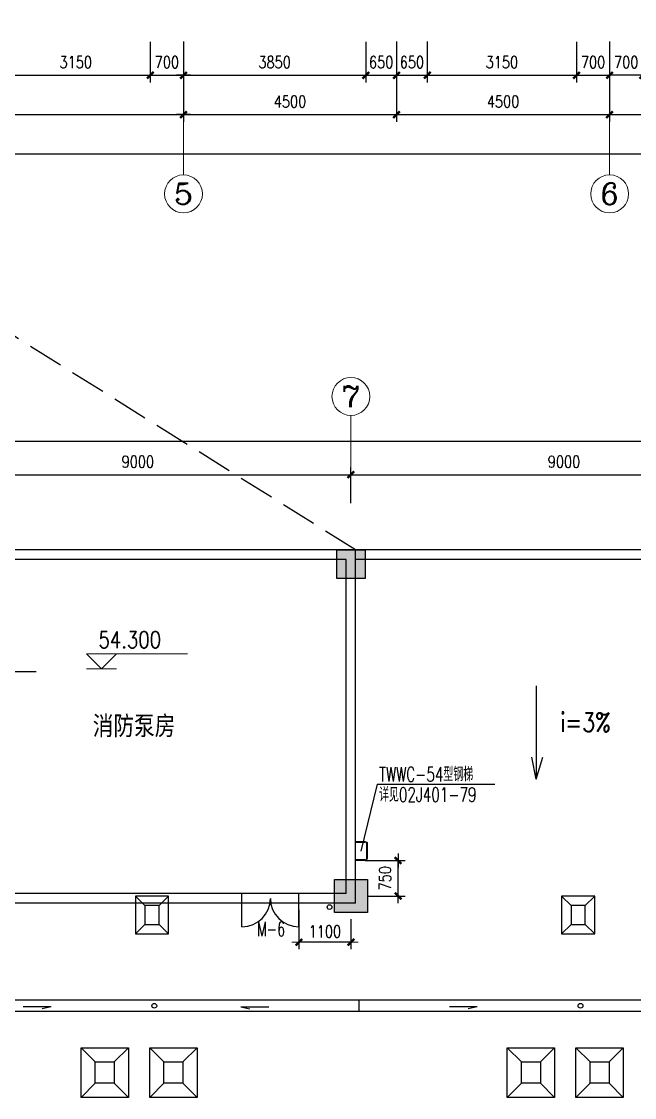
# Model space of a CAD drawing. Extents: x -357449 to -117302, y 127569 to 244935.
# Drawn here: x -181487 to -168542, y 183800 to 206499 of the extents above; entities that cross this region are included whole.
import ezdxf
from ezdxf.enums import TextEntityAlignment as Align

# ---------------------------------------------------------------- set-up
doc = ezdxf.new("R2010")
doc.units = 0
doc.header["$MEASUREMENT"] = 0
doc.linetypes.add('DASH', pattern=[0.35, 0.25, -0.1])
doc.layers.get('0').update_dxf_attribs({"linetype": 'CONTINUOUS'})
doc.layers.get('DEFPOINTS').update_dxf_attribs({"linetype": 'CONTINUOUS'})
doc.layers.add('AXIS', color=3, linetype='CONTINUOUS', lineweight=9)
for name, color, linetype in [('COLUMN', 4, 'CONTINUOUS'), ('DIM', 7, 'CONTINUOUS'), ('F', 31, 'CONTINUOUS'), ('ROOF', 4, 'CONTINUOUS'), ('WALL', 1, 'CONTINUOUS'), ('WIN', 4, 'CONTINUOUS'), ('WINDOW', 4, 'CONTINUOUS'), ('WINDOWS', 4, 'CONTINUOUS'), ('阳台', 4, 'CONTINUOUS')]:
    doc.layers.add(name, color=color, linetype=linetype)
doc.styles.add('CHINA', font='SimSun.ttf', dxfattribs={"width": 0.85, "height": 150})
doc.styles.add('COMPLEX', font='COMPLEX.shx')
doc.styles.add('CT', font='txt', dxfattribs={"width": 0.8, "bigfont": 'FS.SHX'})
doc.styles.add('DIM_FONT', font='SIMPLEX.shx', dxfattribs={"width": 0.8})
doc.styles.add('FS', font='txt.shx', dxfattribs={"width": 0.66, "height": 150, "bigfont": 'fs.shx'})
doc.styles.get("Standard").update_dxf_attribs({"font": 'txt.shx', "width": 0.8, "height": 525, "bigfont": 'h1.shx'})
doc.dimstyles.new('DIMN-200', dxfattribs={"dimtxt": 300, "dimasz": 1, "dimexe": 250, "dimexo": 0, "dimgap": 150, "dimtad": 1, "dimdec": 0, "dimdsep": 46, "dimtxsty": 'DIM_FONT', "dimblk": '_DIMX', "dimcen": 2.5, "dimclrd": 256, "dimclre": 256, "dimclrt": 4, "dimadec": 0, "dimazin": 0, "dimtfac": 1, "dimtdec": 0, "dimtix": 1, "dimtmove": 2, "dimatfit": 3, "dimldrblk": '_DIMX', "dimfxl": 0, "dimtolj": 1, "dimtzin": 0, "dimarcsym": 0})
doc.dimstyles.get("Standard").update_dxf_attribs({"dimtxt": 375, "dimasz": 1, "dimexe": 150, "dimexo": 0, "dimgap": 200, "dimtad": 1, "dimdec": 0, "dimzin": 0, "dimdsep": 46, "dimtxsty": 'DIM_FONT', "dimblk1": '_DIMX', "dimblk2": '_DIMX', "dimsah": 1, "dimcen": 200, "dimclrd": 256, "dimclre": 256, "dimclrt": 4, "dimadec": 0, "dimazin": 0, "dimtfac": 1, "dimtdec": 0, "dimtix": 1, "dimtmove": 2, "dimatfit": 3, "dimldrblk": '_DIMX', "dimfxl": 0, "dimtolj": 1, "dimtzin": 0, "dimarcsym": 0})

# ---------------------------------------------------------------- blocks, each defined once
blk = doc.blocks.new('_DIMX')
blk.add_line((-150, 0), (150, 0))
at = {"const_width": 50}
blk.add_lwpolyline([(-70, -70), (70, 70)], dxfattribs=at)
blk = doc.blocks.new('*D727')
at = {"layer": 'AXIS', "lineweight": -2}
for p, q in [((-173567, 206071), (-173567, 204384)), ((-169067, 206075), (-169067, 204384)), ((-173566, 204534), (-169068, 204534))]:
    blk.add_line(p, q, dxfattribs=at)
at = {"layer": 'DEFPOINTS', "color": 0}
for p in [(-173567, 206071), (-169067, 206075), (-169067, 204534)]:
    blk.add_point(p, dxfattribs=at)
at = {"layer": 'AXIS', "lineweight": -2, "rotation": 180}
blk.add_blockref('_DIMX', (-173567, 204534), dxfattribs=at)
at = {"layer": 'AXIS', "lineweight": -2}
blk.add_blockref('_DIMX', (-169067, 204534), dxfattribs=at)
at = {"layer": 'AXIS', "color": 4, "insert": (-171317, 204809), "char_height": 250, "attachment_point": 5, "style": 'DIM_FONT'}
blk.add_mtext('\\A1;4500', dxfattribs=at)
blk = doc.blocks.new('A$C51D429E8')
at = {"layer": 'WINDOW'}
for p, q in [((300, 750), (0, 1050)), ((700, 750), (1000, 1050)), ((300, 300), (0, 0)), ((700, 300), (1000, 0))]:
    blk.add_line(p, q, dxfattribs=at)
for points in [[(0, 1050), (1000, 1050), (1000, 0), (0, 0)], [(300, 750), (700, 750), (700, 300), (300, 300)]]:
    blk.add_lwpolyline(points, close=True, dxfattribs=at)
blk = doc.blocks.new('A$C01856CDB')
at = {"layer": 'WIN'}
for q in [(588, 47), (189, 0)]:
    blk.add_line((0, 47), q, dxfattribs=at)
blk = doc.blocks.new('A$C445D01A8')
at = {"layer": 'WINDOW'}
blk.add_blockref('A$C01856CDB', (0, 0), dxfattribs=at)
blk = doc.blocks.new('A$C7CBA57F5')
at = {"layer": 'AXIS'}
for p, q in [((318, 0), (0, 318)), ((0, 318), (2136, 318)), ((318, 0), (636, 318)), ((636, 318), (318, 0)), ((0, 0), (636, 0))]:
    blk.add_line(p, q, dxfattribs=at)
blk = doc.blocks.new('*D1569')
at = {"layer": 'AXIS', "lineweight": -2}
for p, q in [((-187067, 206075), (-187067, 204384)), ((-178067, 206075), (-178067, 204384)), ((-187066, 204534), (-178068, 204534))]:
    blk.add_line(p, q, dxfattribs=at)
at = {"layer": 'DEFPOINTS', "color": 0}
for p in [(-187067, 206075), (-178067, 206075), (-178067, 204534)]:
    blk.add_point(p, dxfattribs=at)
at = {"layer": 'AXIS', "lineweight": -2, "rotation": 180}
blk.add_blockref('_DIMX', (-187067, 204534), dxfattribs=at)
at = {"layer": 'AXIS', "lineweight": -2}
blk.add_blockref('_DIMX', (-178067, 204534), dxfattribs=at)
at = {"layer": 'AXIS', "color": 4, "insert": (-182567, 204809), "char_height": 250, "attachment_point": 5, "style": 'DIM_FONT'}
blk.add_mtext('\\A1;9000', dxfattribs=at)
blk = doc.blocks.new('*D1585')
at = {"layer": 'AXIS', "lineweight": -2}
for p, q in [((-178767, 206071), (-178767, 205215)), ((-178067, 206071), (-178067, 205215)), ((-178768, 205365), (-178769, 205365)), ((-178767, 205365), (-178067, 205365)), ((-178066, 205365), (-178065, 205365))]:
    blk.add_line(p, q, dxfattribs=at)
at = {"layer": 'DEFPOINTS', "color": 0}
for p in [(-178767, 206071), (-178067, 206071), (-178067, 205365)]:
    blk.add_point(p, dxfattribs=at)
at = {"layer": 'AXIS', "lineweight": -2}
blk.add_blockref('_DIMX', (-178767, 205365), dxfattribs=at)
at = {"layer": 'AXIS', "lineweight": -2, "rotation": 180}
blk.add_blockref('_DIMX', (-178067, 205365), dxfattribs=at)
at = {"layer": 'AXIS', "color": 4, "insert": (-178417, 205640), "char_height": 250, "attachment_point": 5, "style": 'DIM_FONT'}
blk.add_mtext('\\A1;700', dxfattribs=at)
blk = doc.blocks.new('*D1269')
at = {"layer": 'AXIS', "lineweight": -2}
for p, q in [((-175630, 187759), (-175630, 186926)), ((-174530, 187559), (-174530, 186926)), ((-174531, 187076), (-175629, 187076))]:
    blk.add_line(p, q, dxfattribs=at)
at = {"layer": 'DEFPOINTS', "color": 0}
for p in [(-175630, 187759), (-174530, 187559), (-175630, 187076)]:
    blk.add_point(p, dxfattribs=at)
at = {"layer": 'AXIS', "lineweight": -2, "rotation": 180}
blk.add_blockref('_DIMX', (-175630, 187076), dxfattribs=at)
at = {"layer": 'AXIS', "lineweight": -2}
blk.add_blockref('_DIMX', (-174530, 187076), dxfattribs=at)
at = {"layer": 'AXIS', "color": 4, "insert": (-175080, 187301), "char_height": 250, "attachment_point": 5, "style": 'DIM_FONT'}
blk.add_mtext('\\A1;1100', dxfattribs=at)
blk = doc.blocks.new('*D1560')
at = {"layer": 'AXIS', "lineweight": -2}
for p, q in [((-169067, 206075), (-169067, 204384)), ((-160067, 206075), (-160067, 204384)), ((-169066, 204534), (-160068, 204534))]:
    blk.add_line(p, q, dxfattribs=at)
at = {"layer": 'DEFPOINTS', "color": 0}
for p in [(-169067, 206075), (-160067, 206075), (-160067, 204534)]:
    blk.add_point(p, dxfattribs=at)
at = {"layer": 'AXIS', "lineweight": -2, "rotation": 180}
blk.add_blockref('_DIMX', (-169067, 204534), dxfattribs=at)
at = {"layer": 'AXIS', "lineweight": -2}
blk.add_blockref('_DIMX', (-160067, 204534), dxfattribs=at)
at = {"layer": 'AXIS', "color": 4, "insert": (-164567, 204809), "char_height": 250, "attachment_point": 5, "style": 'DIM_FONT'}
blk.add_mtext('\\A1;9000', dxfattribs=at)
blk = doc.blocks.new('*D1586')
at = {"layer": 'AXIS', "lineweight": -2}
for p, q in [((-174217, 206071), (-174217, 205215)), ((-173567, 206071), (-173567, 205215)), ((-174218, 205365), (-174219, 205365)), ((-174217, 205365), (-173567, 205365)), ((-173566, 205365), (-173565, 205365))]:
    blk.add_line(p, q, dxfattribs=at)
at = {"layer": 'DEFPOINTS', "color": 0}
for p in [(-174217, 206071), (-173567, 206071), (-173567, 205365)]:
    blk.add_point(p, dxfattribs=at)
at = {"layer": 'AXIS', "lineweight": -2}
blk.add_blockref('_DIMX', (-174217, 205365), dxfattribs=at)
at = {"layer": 'AXIS', "lineweight": -2, "rotation": 180}
blk.add_blockref('_DIMX', (-173567, 205365), dxfattribs=at)
at = {"layer": 'AXIS', "color": 4, "insert": (-173892, 205640), "char_height": 250, "attachment_point": 5, "style": 'DIM_FONT'}
blk.add_mtext('\\A1;650', dxfattribs=at)
blk = doc.blocks.new('*D1583')
at = {"layer": 'AXIS', "lineweight": -2}
for p, q in [((-173567, 206075), (-173567, 205215)), ((-172917, 206075), (-172917, 205215)), ((-173568, 205365), (-173569, 205365)), ((-173567, 205365), (-172917, 205365)), ((-172916, 205365), (-172915, 205365))]:
    blk.add_line(p, q, dxfattribs=at)
at = {"layer": 'DEFPOINTS', "color": 0}
for p in [(-173567, 206075), (-172917, 206075), (-172917, 205365)]:
    blk.add_point(p, dxfattribs=at)
at = {"layer": 'AXIS', "lineweight": -2}
blk.add_blockref('_DIMX', (-173567, 205365), dxfattribs=at)
at = {"layer": 'AXIS', "lineweight": -2, "rotation": 180}
blk.add_blockref('_DIMX', (-172917, 205365), dxfattribs=at)
at = {"layer": 'AXIS', "color": 4, "insert": (-173242, 205640), "char_height": 250, "attachment_point": 5, "style": 'DIM_FONT'}
blk.add_mtext('\\A1;650', dxfattribs=at)
blk = doc.blocks.new('*D1587')
at = {"layer": 'AXIS', "lineweight": -2}
for p, q in [((-169767, 206071), (-169767, 205215)), ((-169067, 206071), (-169067, 205215)), ((-169768, 205365), (-169769, 205365)), ((-169767, 205365), (-169067, 205365)), ((-169066, 205365), (-169065, 205365))]:
    blk.add_line(p, q, dxfattribs=at)
at = {"layer": 'DEFPOINTS', "color": 0}
for p in [(-169767, 206071), (-169067, 206071), (-169067, 205365)]:
    blk.add_point(p, dxfattribs=at)
at = {"layer": 'AXIS', "lineweight": -2}
blk.add_blockref('_DIMX', (-169767, 205365), dxfattribs=at)
at = {"layer": 'AXIS', "lineweight": -2, "rotation": 180}
blk.add_blockref('_DIMX', (-169067, 205365), dxfattribs=at)
at = {"layer": 'AXIS', "color": 4, "insert": (-169417, 205640), "char_height": 250, "attachment_point": 5, "style": 'DIM_FONT'}
blk.add_mtext('\\A1;700', dxfattribs=at)
blk = doc.blocks.new('*D1588')
at = {"layer": 'AXIS', "lineweight": -2}
for p, q in [((-169067, 206071), (-169067, 205215)), ((-168367, 206071), (-168367, 205215)), ((-169068, 205365), (-169069, 205365)), ((-168367, 205365), (-169067, 205365)), ((-168366, 205365), (-168365, 205365))]:
    blk.add_line(p, q, dxfattribs=at)
at = {"layer": 'DEFPOINTS', "color": 0}
for p in [(-169067, 206071), (-168367, 206071), (-169067, 205365)]:
    blk.add_point(p, dxfattribs=at)
at = {"layer": 'AXIS', "lineweight": -2}
blk.add_blockref('_DIMX', (-169067, 205365), dxfattribs=at)
at = {"layer": 'AXIS', "lineweight": -2, "rotation": 180}
blk.add_blockref('_DIMX', (-168367, 205365), dxfattribs=at)
at = {"layer": 'AXIS', "color": 4, "insert": (-168717, 205640), "char_height": 250, "attachment_point": 5, "style": 'DIM_FONT'}
blk.add_mtext('\\A1;700', dxfattribs=at)
blk = doc.blocks.new('A$C77430A6A')
at = {"layer": 'WINDOW'}
for p, q in [((200, 600), (0, 800)), ((500, 600), (700, 800)), ((200, 200), (0, 0)), ((500, 200), (700, 0))]:
    blk.add_line(p, q, dxfattribs=at)
at = {"layer": 'WINDOWS'}
for points in [[(0, 0), (700, 0), (700, 800), (0, 800)], [(200, 200), (500, 200), (500, 600), (200, 600)]]:
    blk.add_lwpolyline(points, close=True, dxfattribs=at)
blk = doc.blocks.new('*D1344')
at = {"layer": 'DEFPOINTS', "color": 0}
for p in [(-174227, 188800), (-173534, 188800), (-174180, 188050)]:
    blk.add_point(p, dxfattribs=at)
at = {"layer": 'WINDOW', "lineweight": -2}
for p, q in [((-174227, 188800), (-173384, 188800)), ((-173534, 188801), (-173534, 188802)), ((-173534, 188050), (-173534, 188800)), ((-174180, 188050), (-173384, 188050)), ((-173534, 188049), (-173534, 188048))]:
    blk.add_line(p, q, dxfattribs=at)
for p, rotation in [((-173534, 188800), 270), ((-173534, 188050), 90)]:
    blk.add_blockref('_DIMX', p, dxfattribs=dict(at, rotation=rotation))
at = {"layer": 'WINDOW', "color": 4, "insert": (-173809, 188425), "char_height": 250, "attachment_point": 5, "rotation": 90, "style": 'DIM_FONT'}
blk.add_mtext('\\A1;750', dxfattribs=at)

msp = doc.modelspace()

# ---------------------------------------------------------------- hatches: boundary and pattern name
at = {"layer": 'COLUMN'}
msp.add_hatch(color=256, dxfattribs=at).paths.add_polyline_path([(-174230.16, 195350.17), (-174830.16, 195350.17), (-174830.16, 194750.17), (-174230.16, 194750.17)])
h = msp.add_hatch(color=256, dxfattribs=at)
h.paths.add_polyline_path([(-174630.16, 188300.17), (-174880.16, 188300.17), (-174880.16, 188050.17), (-174733.61, 188050.17)], flags=16)
h.paths.add_polyline_path([(-174180.16, 188400.17), (-174880.16, 188400.17), (-174880.16, 188300.17), (-174630.16, 188300.17), (-174630.16, 188050.17), (-174430.16, 188050.17), (-174430.16, 188300.17), (-174180.16, 188300.17)])
h.paths.add_polyline_path([(-174630.16, 188300.17), (-174733.61, 188050.17), (-174630.16, 188050.17)], flags=16)
h.paths.add_polyline_path([(-174630.16, 188050.17), (-174733.61, 188050.17), (-174878.44, 187700.17), (-174630.16, 187700.17)])
h.paths.add_polyline_path([(-174733.61, 188050.17), (-174880.16, 188050.17), (-174880.16, 187700.17), (-174878.44, 187700.17)])
h.paths.add_polyline_path([(-174430.16, 188050.17), (-174630.16, 188050.17), (-174630.16, 187700.17), (-174430.16, 187700.17)])
h.paths.add_polyline_path([(-174180.16, 188050.17), (-174430.16, 188050.17), (-174430.16, 187700.17), (-174180.16, 187700.17)])
h.paths.add_polyline_path([(-174180.16, 188300.17), (-174430.16, 188300.17), (-174430.16, 188050.17), (-174180.16, 188050.17)], flags=16)

# ---------------------------------------------------------------- linework, layer by layer
at = {"layer": 'AXIS'}
for p, q in [((-178066.67, 203262.48), (-178066.67, 206074.71)), ((-169066.67, 203262.48), (-169066.67, 206074.71)), ((-174530.16, 198189.56), (-174530.16, 196338.43)), ((-174229.31, 189179.96), (-174429.31, 189180.41)), ((-174229.26, 189199.96), (-174429.26, 189200.41)), ((-174200.05, 188849.89), (-174199.38, 189149.89)), ((-174180.05, 188849.85), (-174179.38, 189149.85)), ((-174230.16, 188799.96), (-174430.16, 188800.41)), ((-174230.12, 188819.96), (-174430.12, 188820.41))]:
    msp.add_line(p, q, dxfattribs=at)
for centre in [(-178066.67, 202862.48), (-169066.67, 202862.48), (-174530.16, 198589.56)]:
    msp.add_circle(centre, 400, dxfattribs=at)
for centre, radius, start, end in [((-174229.38, 189149.96), 30, 359.871285, 89.871285), ((-174229.38, 189149.96), 50, 359.871285, 89.871285), ((-174230.05, 188849.96), 50, 269.871285, 359.871285), ((-174230.05, 188849.96), 30, 269.871285, 359.871285)]:
    msp.add_arc(centre, radius, start, end, dxfattribs=at)
at = {"layer": 'COLUMN'}
for points in [[(-174830.16, 195350.17), (-174230.16, 195350.17), (-174230.16, 194750.17), (-174830.16, 194750.17)], [(-174880.16, 188400.17), (-174180.16, 188400.17), (-174180.16, 187700.17), (-174880.16, 187700.17)]]:
    msp.add_lwpolyline(points, close=True, dxfattribs=at)
at = {"layer": 'DIM'}
for p, q in [((-170621.5, 192487.06), (-170621.5, 190516.37)), ((-170621.5, 190516.37), (-170707.61, 190981.62)), ((-170621.5, 190516.37), (-170479.46, 190978.5))]:
    msp.add_line(p, q, dxfattribs=at)
for centre in [(-174981.32, 187815.88), (-178682.36, 185734.14), (-169682.36, 185734.14)]:
    msp.add_circle(centre, 50, dxfattribs=at)
at = {"layer": 'ROOF'}
for p, q in [((-183163.71, 192788.44), (-181180.54, 192788.44)), ((-173976.63, 190412.79), (-171490.99, 190412.79))]:
    msp.add_line(p, q, dxfattribs=at)
at = {"layer": 'WALL'}
for p, q in [((-138930.16, 195350.17), (-182957.79, 195350.17)), ((-174430.16, 187900.17), (-174430.16, 195350.17)), ((-174630.16, 195150.17), (-182957.79, 195150.17)), ((-174630.16, 188100.17), (-174630.16, 195150.17)), ((-139130.16, 195150.17), (-174430.16, 195150.17)), ((-176830.49, 188100.17), (-183430.16, 188100.17)), ((-176830.49, 187900.17), (-176830.49, 188100.17)), ((-175630.49, 187900.17), (-175630.49, 188100.17)), ((-174630.16, 188100.17), (-175630.49, 188100.17)), ((-176830.49, 187900.17), (-183630.16, 187900.17)), ((-174430.16, 187900.17), (-175630.49, 187900.17))]:
    msp.add_line(p, q, dxfattribs=at)
at = {"layer": 'WINDOW'}
for p, q in [((-173976.63, 190412.79), (-174320.38, 188999.89)), ((-175630.49, 188100.17), (-176830.49, 188100.17)), ((-175630.49, 187900.17), (-176830.49, 187900.17))]:
    msp.add_line(p, q, dxfattribs=at)
at = {"layer": 'WINDOWS'}
for p, q in [((-176830.49, 187400.17), (-176830.49, 188000.17)), ((-175630.49, 187400.17), (-175630.49, 188000.17)), ((-159630.16, 185854.14), (-196084.12, 185854.14)), ((-174357.47, 185614.14), (-174357.47, 185854.14)), ((-159630.16, 185614.14), (-196006.67, 185614.14))]:
    msp.add_line(p, q, dxfattribs=at)
for centre, start, end in [((-176830.49, 188000.17), 270, 0), ((-175630.49, 188000.17), 180, 270)]:
    msp.add_arc(centre, 600, start, end, dxfattribs=at)
at = {"layer": '阳台', "color": 8, "linetype": 'DASH', "ltscale": 3000}
msp.add_line((-174430.16, 195350.17), (-203046.16, 213252.26), dxfattribs=at)

# ---------------------------------------------------------------- block references
at = {"layer": 'AXIS', "xscale": 0.999999999, "yscale": 0.999999999, "zscale": 0.999999999}
msp.add_blockref('A$C7CBA57F5', (-180116.21, 192843.81), dxfattribs=at)
at = {"layer": 'WINDOW'}
for name, p in [('A$C77430A6A', (-179080.16, 187250.17)), ('A$C77430A6A', (-170080.16, 187250.17)), ('A$C51D429E8', (-180230.16, 183800.17)), ('A$C51D429E8', (-178780.16, 183800.17)), ('A$C51D429E8', (-171230.16, 183800.17)), ('A$C51D429E8', (-169780.16, 183800.17))]:
    msp.add_blockref(name, p, dxfattribs=at)
at = {"layer": 'WINDOWS', "xscale": -1}
for p in [(-180863.08, 185668.79), (-171863.08, 185668.79)]:
    msp.add_blockref('A$C445D01A8', p, dxfattribs=at)
at = {"layer": 'WINDOWS'}
msp.add_blockref('A$C445D01A8', (-176851.86, 185668.79), dxfattribs=at)

# ---------------------------------------------------------------- texts
at = {"color": 4, "linetype": 'ByBlock', "width": 0.7}
for s, p in [('TWWC-54型钢梯', (-173937.28, 190468.15)), ('详见02J401-79', (-173936.79, 190039.48))]:
    msp.add_text(s, height=300, dxfattribs=at).set_placement(p)
at = {"layer": 'AXIS', "width": 0.8}
msp.add_text('54.300', height=350, dxfattribs=at).set_placement((-179860.07, 193281.03))
at = {"layer": 'AXIS', "style": 'COMPLEX', "width": 1.339286}
for tag, p, p2 in [('5', (-178266.67, 202638.48), (-177866.67, 202638.48)), ('6', (-169266.67, 202638.48), (-168866.67, 202638.48)), ('7', (-174730.16, 198365.56), (-174330.16, 198365.56))]:
    msp.add_attdef(tag, text='', height=448, dxfattribs=at).set_placement(p, p2, align=Align.FIT)
at = {"layer": 'DIM', "width": 0.8}
for s, style, p in [(' 消防泵房', 'CHINA', (-180201, 191444.9)), ('i=3%', 'CT', (-170111.79, 191515.02))]:
    msp.add_text(s, height=400, dxfattribs=dict(at, style=style)).set_placement(p)
at = {"layer": 'F', "style": 'FS', "width": 0.66}
msp.add_text('M-6', height=300, dxfattribs=at).set_placement((-176513.12, 187205.01))

# ---------------------------------------------------------------- dimensions: what is measured, and where the dimension line sits
at = {"layer": 'AXIS'}
for base, p1, p2, dimstyle, override in [((-124466.67, 203705), (-187066.67, 206071.49), (-124466.67, 206074.71), 'Standard', {"dimtxt": 250, "dimgap": 150, "dimblk": '_DIMX'}), ((-138930.16, 197642.67), (-188030.16, 195485.76), (-138930.16, 195625.94), 'Standard', {"dimtxt": 250, "dimgap": 150, "dimblk": '_DIMX'}), ((-174530.16, 196938.43), (-183530.16, 196338.43), (-174530.16, 196338.43), 'DIMN-200', {"dimtxt": 250, "dimexe": 150, "dimzin": 0, "dimblk1": '_DIMX', "dimblk2": '_DIMX', "dimsah": 1, "dimcen": 200}), ((-165530.16, 196938.43), (-174530.16, 196338.43), (-165530.16, 196338.43), 'DIMN-200', {"dimtxt": 250, "dimexe": 150, "dimzin": 0, "dimblk1": '_DIMX', "dimblk2": '_DIMX', "dimsah": 1, "dimcen": 200})]:
    msp.add_linear_dim(base=base, p1=p1, p2=p2, dimstyle=dimstyle, override=override, dxfattribs=at).render()
for base, p1, p2, picture, middle in [((-178066.67, 204534.3), (-187066.67, 206074.71), (-178066.67, 206074.71), '*D1569', (-182566.67, 204809.3)), ((-169066.67, 204534.3), (-173566.67, 206071.49), (-169066.67, 206074.71), '*D727', (-171316.67, 204809.3)), ((-160066.67, 204534.3), (-169066.67, 206074.71), (-160066.67, 206074.71), '*D1560', (-164566.67, 204809.3))]:
    dim = msp.add_linear_dim(base=base, p1=p1, p2=p2, angle=180, dimstyle='DIMN-200', override={"dimtxt": 250, "dimexe": 150, "dimzin": 0, "dimblk1": '_DIMX', "dimblk2": '_DIMX', "dimsah": 1, "dimcen": 200}, dxfattribs=at)
    dim.commit()
    dim.dimension.update_dxf_attribs({"geometry": picture, "text_midpoint": middle})
for p1, p2 in [((-181916.67, 206071.49), (-178766.67, 206071.49)), ((-172916.67, 206071.49), (-169766.67, 206071.49))]:
    msp.add_aligned_dim(p1=p1, p2=p2, distance=-706.05, dimstyle='DIMN-200', override={"dimtxt": 250, "dimexe": 150, "dimzin": 0, "dimblk1": '_DIMX', "dimblk2": '_DIMX', "dimsah": 1, "dimcen": 200}, dxfattribs=at).render()
for p1, p2, distance, picture, middle in [((-178766.67, 206071.49), (-178066.67, 206071.49), -706.05, '*D1585', (-178416.67, 205640.44)), ((-169766.67, 206071.49), (-169066.67, 206071.49), -706.05, '*D1587', (-169416.67, 205640.44)), ((-168366.67, 206071.49), (-169066.67, 206071.49), 706.05, '*D1588', (-168716.67, 205640.44))]:
    dim = msp.add_aligned_dim(p1=p1, p2=p2, distance=distance, dimstyle='DIMN-200', override={"dimtxt": 250, "dimexe": 150, "dimzin": 0, "dimblk1": '_DIMX', "dimblk2": '_DIMX', "dimsah": 1, "dimcen": 200}, dxfattribs=at)
    dim.commit()
    dim.dimension.update_dxf_attribs({"geometry": picture, "text_midpoint": middle})
for base, p1, p2, override, picture, middle in [((-173566.67, 205365.44), (-174216.67, 206071.49), (-173566.67, 206071.49), {"dimtxt": 250, "dimexe": 150, "dimzin": 0, "dimblk1": '_DIMX', "dimblk2": '_DIMX', "dimsah": 1, "dimcen": 200}, '*D1586', (-173891.67, 205640.44)), ((-172916.67, 205365.44), (-173566.67, 206074.71), (-172916.67, 206074.71), {"dimtxt": 250, "dimexe": 150, "dimzin": 0, "dimblk1": '_DIMX', "dimblk2": '_DIMX', "dimsah": 1, "dimcen": 200}, '*D1583', (-173241.67, 205640.44)), ((-175630.49, 187075.6), (-174530.16, 187558.8), (-175630.49, 187758.8), {"dimtxt": 250, "dimexe": 150, "dimgap": 100, "dimzin": 0, "dimblk1": '_DIMX', "dimblk2": '_DIMX', "dimsah": 1, "dimcen": 200}, '*D1269', (-175080.33, 187300.6))]:
    dim = msp.add_linear_dim(base=base, p1=p1, p2=p2, dimstyle='DIMN-200', override=override, dxfattribs=at)
    dim.commit()
    dim.dimension.update_dxf_attribs({"geometry": picture, "text_midpoint": middle})
at = {"layer": 'WINDOW'}
for base, p2 in [((-173566.67, 204534.3), (-173566.67, 206074.71)), ((-174216.67, 205365.44), (-174216.67, 206071.49))]:
    msp.add_linear_dim(base=base, p1=(-178066.67, 206071.49), p2=p2, dimstyle='Standard', override={"dimtxt": 250, "dimgap": 150, "dimblk": '_DIMX'}, dxfattribs=at).render()
dim = msp.add_linear_dim(base=(-173534, 188800.07), p1=(-174180.16, 188050.17), p2=(-174226.79, 188800.07), angle=90, dimstyle='Standard', override={"dimtxt": 250, "dimgap": 150, "dimblk": '_DIMX'}, dxfattribs=at)
dim.commit()
dim.dimension.update_dxf_attribs({"geometry": '*D1344', "text_midpoint": (-173809, 188425.12)})

doc.saveas('drawing.dxf')
